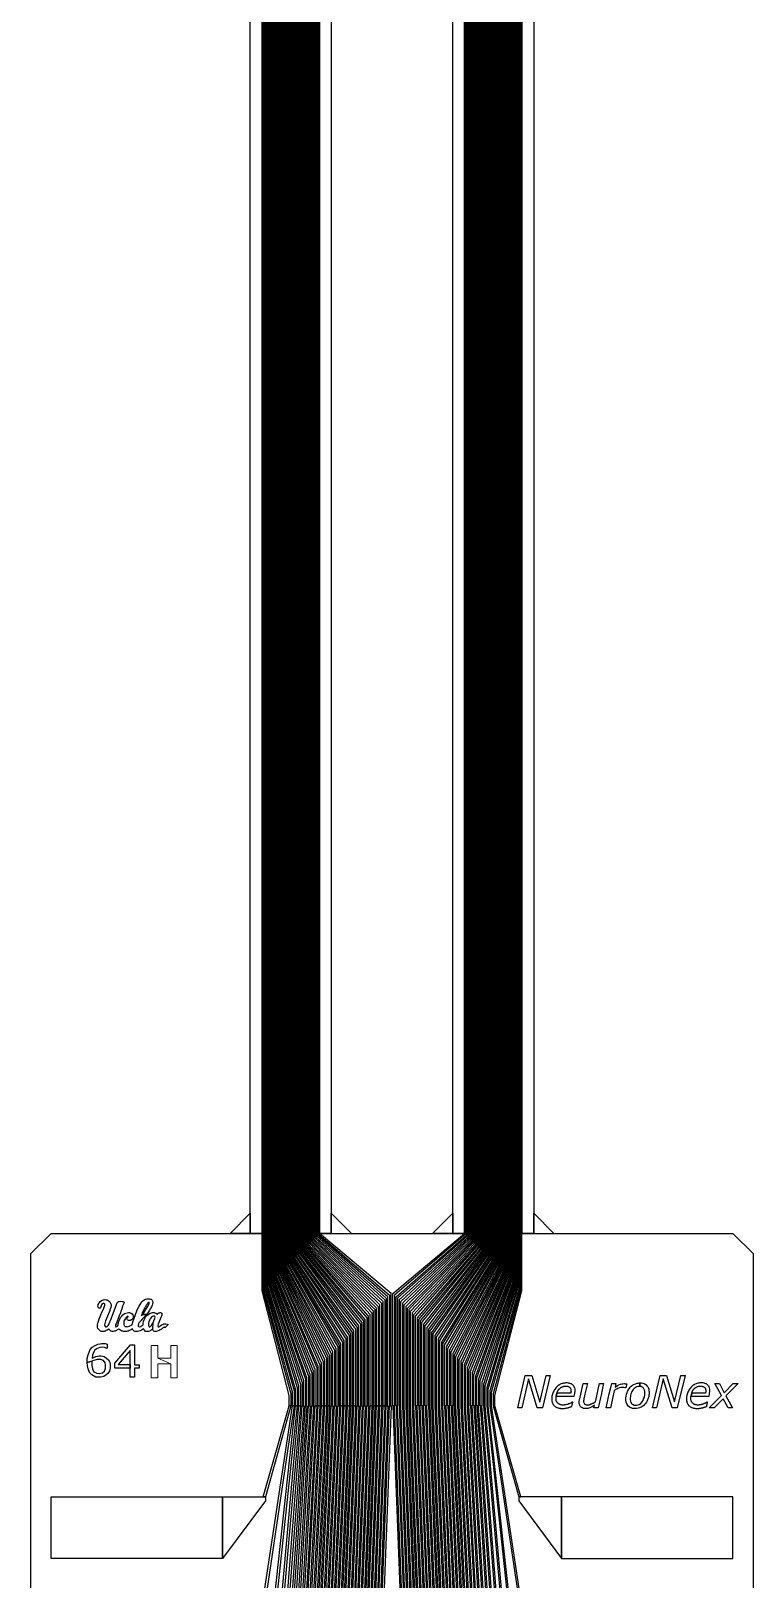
# Model space of a CAD drawing. Header units: inches. Extents: x 115980 to 170179, y 57000 to 74333.
# Drawn here: x 125014 to 125728, y 60169 to 61698 of the extents above; entities that cross this region are included whole.
import ezdxf

# ---------------------------------------------------------------- set-up
doc = ezdxf.new("R2010")
doc.units = ezdxf.units.IN
doc.header["$MEASUREMENT"] = 0
for name, color, linetype in [('metal', 221, 'Continuous'), ('nitride window', 40, 'Continuous'), ('profile', 140, 'Continuous')]:
    doc.layers.add(name, color=color, linetype=linetype)

msp = doc.modelspace()

# ---------------------------------------------------------------- linework, layer by layer
at = {"layer": 'metal'}
for points in [[(125242.8, 67020.2), (125243.7, 67020.2), (125243.7, 60510.7), (125242.8, 60510.7)], [(125244.6, 67020.2), (125245.5, 67020.2), (125245.5, 60510.7), (125244.6, 60510.7)], [(125246.4, 67020.2), (125247.3, 67020.2), (125247.3, 60510.7), (125246.4, 60510.7)], [(125248.2, 67020.2), (125249.1, 67020.2), (125249.1, 60510.7), (125248.2, 60510.7)], [(125250, 67020.2), (125250.9, 67020.2), (125250.9, 60510.7), (125250, 60510.7)], [(125251.8, 67020.2), (125252.7, 67020.2), (125252.7, 60510.7), (125251.8, 60510.7)], [(125253.6, 67020.2), (125254.5, 67020.2), (125254.5, 60510.7), (125253.6, 60510.7)], [(125255.4, 67020.2), (125256.3, 67020.2), (125256.3, 60510.7), (125255.4, 60510.7)], [(125257.2, 67020.2), (125258.1, 67020.2), (125258.1, 60510.7), (125257.2, 60510.7)], [(125259, 67020.2), (125259.9, 67020.2), (125259.9, 60510.7), (125259, 60510.7)], [(125260.8, 67020.2), (125261.7, 67020.2), (125261.7, 60510.7), (125260.8, 60510.7)], [(125262.6, 67020.2), (125263.5, 67020.2), (125263.5, 60510.7), (125262.6, 60510.7)], [(125264.4, 67020.2), (125265.3, 67020.2), (125265.3, 60510.7), (125264.4, 60510.7)], [(125266.2, 67020.2), (125267.1, 67020.2), (125267.1, 60510.7), (125266.2, 60510.7)], [(125268, 67020.2), (125268.9, 67020.2), (125268.9, 60510.7), (125268, 60510.7)], [(125269.8, 67020.2), (125270.7, 67020.2), (125270.7, 60510.7), (125269.8, 60510.7)], [(125271.6, 67020.2), (125272.5, 67020.2), (125272.5, 60510.7), (125271.6, 60510.7)], [(125273.4, 67020.2), (125274.3, 67020.2), (125274.3, 60510.7), (125273.4, 60510.7)], [(125275.2, 67020.2), (125276.1, 67020.2), (125276.1, 60510.7), (125275.2, 60510.7)], [(125277, 67020.2), (125277.9, 67020.2), (125277.9, 60510.7), (125277, 60510.7)], [(125278.8, 67020.2), (125279.7, 67020.2), (125279.7, 60510.7), (125278.8, 60510.7)], [(125280.6, 67020.2), (125281.5, 67020.2), (125281.5, 60510.7), (125280.6, 60510.7)], [(125282.4, 67020.2), (125283.3, 67020.2), (125283.3, 60510.7), (125282.4, 60510.7)], [(125284.2, 67020.2), (125285.1, 67020.2), (125285.1, 60510.7), (125284.2, 60510.7)], [(125286, 67020.2), (125286.9, 67020.2), (125286.9, 60510.7), (125286, 60510.7)], [(125287.8, 67020.2), (125288.7, 67020.2), (125288.7, 60510.7), (125287.8, 60510.7)], [(125289.6, 67020.2), (125290.5, 67020.2), (125290.5, 60510.7), (125289.6, 60510.7)], [(125291.4, 67020.2), (125292.3, 67020.2), (125292.3, 60510.7), (125291.4, 60510.7)], [(125293.2, 67020.2), (125294.1, 67020.2), (125294.1, 60510.7), (125293.2, 60510.7)], [(125295, 67020.2), (125295.9, 67020.2), (125295.9, 60510.7), (125295, 60510.7)], [(125296.8, 67020.2), (125297.7, 67020.2), (125297.7, 60510.7), (125296.8, 60510.7)], [(125298.6, 67020.2), (125299.5, 67020.2), (125299.5, 60510.7), (125298.6, 60510.7)], [(125442.9, 67020.2), (125443.8, 67020.2), (125443.8, 60510.7), (125442.9, 60510.7)], [(125444.7, 67020.2), (125445.6, 67020.2), (125445.6, 60510.7), (125444.7, 60510.7)], [(125446.5, 67020.2), (125447.4, 67020.2), (125447.4, 60510.7), (125446.5, 60510.7)], [(125448.3, 67020.2), (125449.2, 67020.2), (125449.2, 60510.7), (125448.3, 60510.7)], [(125450.1, 67020.2), (125451, 67020.2), (125451, 60510.7), (125450.1, 60510.7)], [(125451.9, 67020.2), (125452.8, 67020.2), (125452.8, 60510.7), (125451.9, 60510.7)], [(125453.7, 67020.2), (125454.6, 67020.2), (125454.6, 60510.7), (125453.7, 60510.7)], [(125455.5, 67020.2), (125456.4, 67020.2), (125456.4, 60510.7), (125455.5, 60510.7)], [(125457.3, 67020.2), (125458.2, 67020.2), (125458.2, 60510.7), (125457.3, 60510.7)], [(125459.1, 67020.2), (125460, 67020.2), (125460, 60510.7), (125459.1, 60510.7)], [(125460.9, 67020.2), (125461.8, 67020.2), (125461.8, 60510.7), (125460.9, 60510.7)], [(125462.7, 67020.2), (125463.6, 67020.2), (125463.6, 60510.7), (125462.7, 60510.7)], [(125464.5, 67020.2), (125465.4, 67020.2), (125465.4, 60510.7), (125464.5, 60510.7)], [(125466.3, 67020.2), (125467.2, 67020.2), (125467.2, 60510.7), (125466.3, 60510.7)], [(125468.1, 67020.2), (125469, 67020.2), (125469, 60510.7), (125468.1, 60510.7)], [(125469.9, 67020.2), (125470.8, 67020.2), (125470.8, 60510.7), (125469.9, 60510.7)], [(125471.7, 67020.2), (125472.6, 67020.2), (125472.6, 60510.7), (125471.7, 60510.7)], [(125473.5, 67020.2), (125474.4, 67020.2), (125474.4, 60510.7), (125473.5, 60510.7)], [(125475.3, 67020.2), (125476.2, 67020.2), (125476.2, 60510.7), (125475.3, 60510.7)], [(125477.1, 67020.2), (125478, 67020.2), (125478, 60510.7), (125477.1, 60510.7)], [(125478.9, 67020.2), (125479.8, 67020.2), (125479.8, 60510.7), (125478.9, 60510.7)], [(125480.7, 67020.2), (125481.6, 67020.2), (125481.6, 60510.7), (125480.7, 60510.7)], [(125482.5, 67020.2), (125483.4, 67020.2), (125483.4, 60510.7), (125482.5, 60510.7)], [(125484.3, 67020.2), (125485.2, 67020.2), (125485.2, 60510.7), (125484.3, 60510.7)], [(125486.1, 67020.2), (125487, 67020.2), (125487, 60510.7), (125486.1, 60510.7)], [(125487.9, 67020.2), (125488.8, 67020.2), (125488.8, 60510.7), (125487.9, 60510.7)], [(125489.7, 67020.2), (125490.6, 67020.2), (125490.6, 60510.7), (125489.7, 60510.7)], [(125491.5, 67020.2), (125492.4, 67020.2), (125492.4, 60510.7), (125491.5, 60510.7)], [(125493.3, 67020.2), (125494.2, 67020.2), (125494.2, 60510.7), (125493.3, 60510.7)], [(125495.1, 67020.2), (125496, 67020.2), (125496, 60510.7), (125495.1, 60510.7)], [(125496.9, 67020.2), (125497.8, 67020.2), (125497.8, 60510.7), (125496.9, 60510.7)], [(125498.7, 67020.2), (125499.6, 67020.2), (125499.6, 60510.7), (125498.7, 60510.7)], [(125242.8, 60510.7), (125243.7, 60510.7), (125243.7, 60454.9), (125271.2, 60352.2), (125271.2, 60340.4), (125269.6, 60340.4), (125269.6, 60350.6), (125242.8, 60454), (125242.8, 60510.7)], [(125244.6, 60510.7), (125245.5, 60510.7), (125245.5, 60456.7), (125274.4, 60355.4), (125274.4, 60340.4), (125272.8, 60340.4), (125272.8, 60353.8), (125244.6, 60455.8), (125244.6, 60510.7)], [(125246.4, 60510.7), (125247.3, 60510.7), (125247.3, 60458.5), (125277.6, 60358.6), (125277.6, 60340.4), (125276, 60340.4), (125276, 60357), (125246.4, 60457.6), (125246.4, 60510.7)], [(125248.2, 60510.7), (125249.1, 60510.7), (125249.1, 60460.3), (125280.8, 60361.8), (125280.8, 60340.4), (125279.2, 60340.4), (125279.2, 60360.2), (125248.2, 60459.4), (125248.2, 60510.7)], [(125282.4, 60340.4), (125284, 60340.4), (125284, 60365), (125250.9, 60462.1), (125250.9, 60510.7), (125250, 60510.7), (125250, 60461.2), (125282.4, 60363.4), (125282.4, 60340.4)], [(125285.6, 60340.4), (125287.2, 60340.4), (125287.2, 60368.2), (125252.7, 60463.9), (125252.7, 60510.7), (125251.8, 60510.7), (125251.8, 60463), (125285.6, 60366.6)], [(125288.8, 60340.4), (125290.4, 60340.4), (125290.4, 60371.4), (125254.5, 60465.7), (125254.5, 60510.7), (125253.6, 60510.7), (125253.6, 60464.8), (125288.8, 60369.8)], [(125292, 60340.4), (125293.6, 60340.4), (125293.6, 60374.6), (125256.3, 60467.5), (125256.3, 60510.7), (125255.4, 60510.7), (125255.4, 60466.6), (125292, 60373)], [(125257.2, 60510.7), (125258.1, 60510.7), (125258.1, 60469.3), (125296.8, 60377.8), (125296.8, 60340.4), (125295.2, 60340.4), (125295.2, 60376.2), (125257.2, 60468.4), (125257.2, 60510.7)], [(125259, 60510.7), (125259.9, 60510.7), (125259.9, 60471.1), (125300, 60381), (125300, 60340.4), (125298.4, 60340.4), (125298.4, 60379.4), (125259, 60470.2), (125259, 60510.7)], [(125260.8, 60510.7), (125261.7, 60510.7), (125261.7, 60472.9), (125303.2, 60384.2), (125303.2, 60340.4), (125301.6, 60340.4), (125301.6, 60382.6), (125260.8, 60472), (125260.8, 60510.7)], [(125262.6, 60510.7), (125263.5, 60510.7), (125263.5, 60474.7), (125306.4, 60387.4), (125306.4, 60340.4), (125304.8, 60340.4), (125304.8, 60385.8), (125262.6, 60473.8), (125262.6, 60510.7)], [(125264.4, 60510.7), (125265.3, 60510.7), (125265.3, 60476.5), (125309.6, 60390.6), (125309.6, 60340.4), (125308, 60340.4), (125308, 60389), (125264.4, 60475.6), (125264.4, 60510.7)], [(125311.2, 60340.4), (125312.8, 60340.4), (125312.8, 60393.8), (125267.1, 60478.3), (125267.1, 60510.7), (125266.2, 60510.7), (125266.2, 60477.4), (125311.2, 60392.2), (125311.2, 60340.4)], [(125314.4, 60340.4), (125316, 60340.4), (125316, 60397), (125268.9, 60480.1), (125268.9, 60510.7), (125268, 60510.7), (125268, 60479.2), (125314.4, 60395.4)], [(125317.6, 60340.4), (125319.2, 60340.4), (125319.2, 60400.2), (125270.7, 60481.9), (125270.7, 60510.7), (125269.8, 60510.7), (125269.8, 60481), (125317.6, 60398.6)], [(125271.6, 60510.7), (125272.5, 60510.7), (125272.5, 60483.7), (125322.4, 60403.4), (125322.4, 60340.4), (125320.8, 60340.4), (125320.8, 60401.8), (125271.6, 60482.8), (125271.6, 60510.7)], [(125273.4, 60510.7), (125274.3, 60510.7), (125274.3, 60485.5), (125325.6, 60406.6), (125325.6, 60340.4), (125324, 60340.4), (125324, 60405), (125273.4, 60484.6), (125273.4, 60510.7)], [(125275.2, 60510.7), (125276.1, 60510.7), (125276.1, 60487.3), (125328.8, 60409.8), (125328.8, 60340.4), (125327.2, 60340.4), (125327.2, 60408.2), (125275.2, 60486.4), (125275.2, 60510.7)], [(125277, 60510.7), (125277.9, 60510.7), (125277.9, 60489.1), (125332, 60413), (125332, 60340.4), (125330.4, 60340.4), (125330.4, 60411.4), (125277, 60488.2), (125277, 60510.7)], [(125278.8, 60510.7), (125279.7, 60510.7), (125279.7, 60490.9), (125335.2, 60416.2), (125335.2, 60340.4), (125333.6, 60340.4), (125333.6, 60414.6), (125278.8, 60490), (125278.8, 60510.7)], [(125336.8, 60340.4), (125338.4, 60340.4), (125338.4, 60419.4), (125281.5, 60492.7), (125281.5, 60510.7), (125280.6, 60510.7), (125280.6, 60491.8), (125336.8, 60417.8), (125336.8, 60340.4)], [(125340, 60340.4), (125341.6, 60340.4), (125341.6, 60422.6), (125283.3, 60494.5), (125283.3, 60510.7), (125282.4, 60510.7), (125282.4, 60493.6), (125340, 60421)], [(125343.2, 60340.4), (125344.8, 60340.4), (125344.8, 60425.8), (125285.1, 60496.3), (125285.1, 60510.7), (125284.2, 60510.7), (125284.2, 60495.4), (125343.2, 60424.2)], [(125346.4, 60340.4), (125348, 60340.4), (125348, 60429), (125286.9, 60498.1), (125286.9, 60510.7), (125286, 60510.7), (125286, 60497.2), (125346.4, 60427.4)], [(125287.8, 60510.7), (125288.7, 60510.7), (125288.7, 60499.9), (125351.2, 60432.2), (125351.2, 60340.4), (125349.6, 60340.4), (125349.6, 60430.6), (125287.8, 60499), (125287.8, 60510.7)], [(125289.6, 60510.7), (125290.5, 60510.7), (125290.5, 60501.7), (125354.4, 60435.4), (125354.4, 60340.4), (125352.8, 60340.4), (125352.8, 60433.8), (125289.6, 60500.8), (125289.6, 60510.7)], [(125291.4, 60510.7), (125292.3, 60510.7), (125292.3, 60503.5), (125357.6, 60438.6), (125357.6, 60340.4), (125356, 60340.4), (125356, 60437), (125291.4, 60502.6), (125291.4, 60510.7)], [(125293.2, 60510.7), (125294.1, 60510.7), (125294.1, 60505.3), (125360.8, 60441.8), (125360.8, 60340.4), (125359.2, 60340.4), (125359.2, 60440.2), (125293.2, 60504.4), (125293.2, 60510.7)], [(125295, 60510.7), (125295.9, 60510.7), (125295.9, 60507.1), (125364, 60445), (125364, 60340.4), (125362.4, 60340.4), (125362.4, 60443.4), (125295, 60506.2), (125295, 60510.7)], [(125365.6, 60340.4), (125367.2, 60340.4), (125367.2, 60448.2), (125297.7, 60508.9), (125297.7, 60510.7), (125296.8, 60510.7), (125296.8, 60508), (125365.6, 60446.6), (125365.6, 60340.4)], [(125368.8, 60340.4), (125370.4, 60340.4), (125370.4, 60451.4), (125299.5, 60510.7), (125298.6, 60510.7), (125298.6, 60509.8), (125368.8, 60449.8), (125368.8, 60340.4)], [(125373.6, 60340.4), (125372, 60340.4), (125372, 60451.4), (125442.9, 60510.7), (125443.8, 60510.7), (125443.8, 60509.8), (125373.6, 60449.8), (125373.6, 60340.4)], [(125376.8, 60340.4), (125375.2, 60340.4), (125375.2, 60448.2), (125444.7, 60508.9), (125444.7, 60510.7), (125445.6, 60510.7), (125445.6, 60508), (125376.8, 60446.6), (125376.8, 60340.4)], [(125447.4, 60510.7), (125446.5, 60510.7), (125446.5, 60507.1), (125378.4, 60445), (125378.4, 60340.4), (125380, 60340.4), (125380, 60443.4), (125447.4, 60506.2), (125447.4, 60510.7)], [(125449.2, 60510.7), (125448.3, 60510.7), (125448.3, 60505.3), (125381.6, 60441.8), (125381.6, 60340.4), (125383.2, 60340.4), (125383.2, 60440.2), (125449.2, 60504.4), (125449.2, 60510.7)], [(125451, 60510.7), (125450.1, 60510.7), (125450.1, 60503.5), (125384.8, 60438.6), (125384.8, 60340.4), (125386.4, 60340.4), (125386.4, 60437), (125451, 60502.6), (125451, 60510.7)], [(125452.8, 60510.7), (125451.9, 60510.7), (125451.9, 60501.7), (125388, 60435.4), (125388, 60340.4), (125389.6, 60340.4), (125389.6, 60433.8), (125452.8, 60500.8), (125452.8, 60510.7)], [(125454.6, 60510.7), (125453.7, 60510.7), (125453.7, 60499.9), (125391.2, 60432.2), (125391.2, 60340.4), (125392.8, 60340.4), (125392.8, 60430.6), (125454.6, 60499), (125454.6, 60510.7)], [(125396, 60340.4), (125394.4, 60340.4), (125394.4, 60429), (125455.5, 60498.1), (125455.5, 60510.7), (125456.4, 60510.7), (125456.4, 60497.2), (125396, 60427.4)], [(125399.2, 60340.4), (125397.6, 60340.4), (125397.6, 60425.8), (125457.3, 60496.3), (125457.3, 60510.7), (125458.2, 60510.7), (125458.2, 60495.4), (125399.2, 60424.2)], [(125402.4, 60340.4), (125400.8, 60340.4), (125400.8, 60422.6), (125459.1, 60494.5), (125459.1, 60510.7), (125460, 60510.7), (125460, 60493.6), (125402.4, 60421)], [(125405.6, 60340.4), (125404, 60340.4), (125404, 60419.4), (125460.9, 60492.7), (125460.9, 60510.7), (125461.8, 60510.7), (125461.8, 60491.8), (125405.6, 60417.8), (125405.6, 60340.4)], [(125463.6, 60510.7), (125462.7, 60510.7), (125462.7, 60490.9), (125407.2, 60416.2), (125407.2, 60340.4), (125408.8, 60340.4), (125408.8, 60414.6), (125463.6, 60490), (125463.6, 60510.7)], [(125465.4, 60510.7), (125464.5, 60510.7), (125464.5, 60489.1), (125410.4, 60413), (125410.4, 60340.4), (125412, 60340.4), (125412, 60411.4), (125465.4, 60488.2), (125465.4, 60510.7)], [(125467.2, 60510.7), (125466.3, 60510.7), (125466.3, 60487.3), (125413.6, 60409.8), (125413.6, 60340.4), (125415.2, 60340.4), (125415.2, 60408.2), (125467.2, 60486.4), (125467.2, 60510.7)], [(125469, 60510.7), (125468.1, 60510.7), (125468.1, 60485.5), (125416.8, 60406.6), (125416.8, 60340.4), (125418.4, 60340.4), (125418.4, 60405), (125469, 60484.6), (125469, 60510.7)], [(125470.8, 60510.7), (125469.9, 60510.7), (125469.9, 60483.7), (125420, 60403.4), (125420, 60340.4), (125421.6, 60340.4), (125421.6, 60401.8), (125470.8, 60482.8), (125470.8, 60510.7)], [(125424.8, 60340.4), (125423.2, 60340.4), (125423.2, 60400.2), (125471.7, 60481.9), (125471.7, 60510.7), (125472.6, 60510.7), (125472.6, 60481), (125424.8, 60398.6)], [(125428, 60340.4), (125426.4, 60340.4), (125426.4, 60397), (125473.5, 60480.1), (125473.5, 60510.7), (125474.4, 60510.7), (125474.4, 60479.2), (125428, 60395.4)], [(125431.2, 60340.4), (125429.6, 60340.4), (125429.6, 60393.8), (125475.3, 60478.3), (125475.3, 60510.7), (125476.2, 60510.7), (125476.2, 60477.4), (125431.2, 60392.2), (125431.2, 60340.4)], [(125478, 60510.7), (125477.1, 60510.7), (125477.1, 60476.5), (125432.8, 60390.6), (125432.8, 60340.4), (125434.4, 60340.4), (125434.4, 60389), (125478, 60475.6), (125478, 60510.7)], [(125479.8, 60510.7), (125478.9, 60510.7), (125478.9, 60474.7), (125436, 60387.4), (125436, 60340.4), (125437.6, 60340.4), (125437.6, 60385.8), (125479.8, 60473.8), (125479.8, 60510.7)], [(125481.6, 60510.7), (125480.7, 60510.7), (125480.7, 60472.9), (125439.2, 60384.2), (125439.2, 60340.4), (125440.8, 60340.4), (125440.8, 60382.6), (125481.6, 60472), (125481.6, 60510.7)], [(125483.4, 60510.7), (125482.5, 60510.7), (125482.5, 60471.1), (125442.4, 60381), (125442.4, 60340.4), (125444, 60340.4), (125444, 60379.4), (125483.4, 60470.2), (125483.4, 60510.7)], [(125485.2, 60510.7), (125484.3, 60510.7), (125484.3, 60469.3), (125445.6, 60377.8), (125445.6, 60340.4), (125447.2, 60340.4), (125447.2, 60376.2), (125485.2, 60468.4), (125485.2, 60510.7)], [(125450.4, 60340.4), (125448.8, 60340.4), (125448.8, 60374.6), (125486.1, 60467.5), (125486.1, 60510.7), (125487, 60510.7), (125487, 60466.6), (125450.4, 60373)], [(125453.6, 60340.4), (125452, 60340.4), (125452, 60371.4), (125487.9, 60465.7), (125487.9, 60510.7), (125488.8, 60510.7), (125488.8, 60464.8), (125453.6, 60369.8)], [(125456.8, 60340.4), (125455.2, 60340.4), (125455.2, 60368.2), (125489.7, 60463.9), (125489.7, 60510.7), (125490.6, 60510.7), (125490.6, 60463), (125456.8, 60366.6)], [(125460, 60340.4), (125458.4, 60340.4), (125458.4, 60365), (125491.5, 60462.1), (125491.5, 60510.7), (125492.4, 60510.7), (125492.4, 60461.2), (125460, 60363.4), (125460, 60340.4)], [(125494.2, 60510.7), (125493.3, 60510.7), (125493.3, 60460.3), (125461.6, 60361.8), (125461.6, 60340.4), (125463.2, 60340.4), (125463.2, 60360.2), (125494.2, 60459.4), (125494.2, 60510.7)], [(125496, 60510.7), (125495.1, 60510.7), (125495.1, 60458.5), (125464.8, 60358.6), (125464.8, 60340.4), (125466.4, 60340.4), (125466.4, 60357), (125496, 60457.6), (125496, 60510.7)], [(125497.8, 60510.7), (125496.9, 60510.7), (125496.9, 60456.7), (125468, 60355.4), (125468, 60340.4), (125469.6, 60340.4), (125469.6, 60353.8), (125497.8, 60455.8), (125497.8, 60510.7)], [(125499.6, 60510.7), (125498.7, 60510.7), (125498.7, 60454.9), (125471.2, 60352.2), (125471.2, 60340.4), (125472.8, 60340.4), (125472.8, 60350.6), (125499.6, 60454), (125499.6, 60510.7)], [(125081.9, 60437), (125081.1, 60437.3), (125080.6, 60438.4), (125080.7, 60440.4), (125082.7, 60443.5), (125084.2, 60444.4), (125086, 60445), (125087.5, 60445.3), (125088.6, 60445.2), (125089.6, 60445), (125090.8, 60444.5), (125091.8, 60443.8), (125092.4, 60443.1), (125093.1, 60441.7), (125093.6, 60440.4), (125093.7, 60439.1), (125093.5, 60437.6), (125092.7, 60435.8), (125091.9, 60433.5), (125088.2, 60424.5), (125087.3, 60421.8), (125087.2, 60420.4), (125087.4, 60419.3), (125088.2, 60418.6), (125089.2, 60418.5), (125089.9, 60418.9), (125090.8, 60419.8), (125091.3, 60420.7), (125091.8, 60421.7), (125092.5, 60423.3), (125093, 60424.6), (125099.5, 60442.2), (125100.1, 60442.9), (125100.8, 60443.4), (125101.5, 60443.5), (125103.3, 60443.7), (125104.4, 60443.5), (125105.1, 60443.5), (125106.3, 60443), (125106.4, 60442.5), (125106.1, 60441.5), (125105, 60438.7), (125103.8, 60435.2), (125103.4, 60433.8), (125102.8, 60432.2), (125101.7, 60429.3), (125099.5, 60423.9), (125098.8, 60422), (125098.1, 60420.5), (125097.9, 60419.5), (125098.2, 60418.6), (125099, 60418.8), (125100.2, 60419.8), (125100.5, 60420.6), (125100.9, 60422.5), (125101.3, 60423.8), (125101.5, 60424.7), (125102.1, 60426.1), (125103, 60427.6), (125104.1, 60429.1), (125105.1, 60430.2), (125107, 60431.5), (125108.2, 60432), (125109.6, 60432.4), (125110.7, 60432.5), (125111.7, 60432.5), (125112.5, 60432.3), (125113.5, 60432), (125114.4, 60431.2), (125115, 60430.2), (125115.3, 60429.1), (125115.4, 60428.2), (125115.3, 60427.1), (125114.5, 60425.8), (125113.8, 60425.2), (125112.9, 60424.8), (125111.8, 60424.6), (125110.8, 60424.7), (125110.2, 60424.9), (125109.8, 60425.3), (125109.4, 60425.9), (125109.2, 60426.8), (125109.5, 60427.7), (125109.9, 60428.1), (125110.4, 60428.4), (125110.4, 60428.8), (125110, 60428.9), (125109.4, 60428.6), (125108.8, 60428.1), (125108.2, 60427.4), (125107.7, 60426.7), (125107.1, 60425.6), (125106.6, 60424.6), (125106.3, 60423.8), (125106.1, 60422.8), (125106.1, 60421.9), (125106.2, 60421.2), (125106.3, 60420.6), (125106.4, 60420.1), (125106.6, 60419.7), (125107, 60419.3), (125107.5, 60418.9), (125108.2, 60418.7), (125108.9, 60418.7), (125109.6, 60418.6), (125111.4, 60419), (125112.2, 60419.4), (125113.6, 60420.1), (125114.3, 60420.5), (125114.6, 60420.9), (125115.5, 60424.2), (125117.4, 60429.7), (125119.5, 60435.3), (125121.3, 60438.8), (125122.3, 60440.4), (125124.1, 60443.2), (125125.1, 60444.2), (125126.3, 60445.1), (125127.7, 60445.7), (125128.9, 60446.1), (125129.8, 60446.2), (125130.9, 60446.2), (125131.8, 60446), (125132.8, 60445.7), (125133.5, 60445.4), (125134.2, 60444.8), (125134.6, 60444), (125134.8, 60442.3), (125134.6, 60441), (125134.1, 60439.7), (125133.4, 60438.3), (125132.6, 60436.7), (125131.1, 60434.1), (125129.8, 60432.3), (125128.5, 60430.6), (125124.5, 60430.5), (125126.1, 60432.3), (125128, 60435.5), (125129.8, 60438.5), (125131, 60440.8), (125131.3, 60441.7), (125131.4, 60442.2), (125131.3, 60442.7), (125131.1, 60442.8), (125130.5, 60442.5), (125130, 60442), (125129.5, 60441.2), (125128.7, 60440.1), (125128.2, 60439.4), (125127.5, 60438.4), (125126.9, 60437.3), (125126.3, 60436.3), (125125.9, 60435.4), (125125.4, 60434.3), (125124.7, 60432.9), (125124.3, 60431.9), (125123.9, 60430.7), (125123.6, 60430), (125123.5, 60429.5), (125124.4, 60430.4), (125128.5, 60430.5), (125128, 60429.9), (125127.4, 60429.1), (125126.2, 60427.9), (125125.4, 60427), (125124.1, 60425.6), (125123.2, 60424.6), (125122.3, 60423.8), (125121.2, 60422.8), (125121, 60422.2), (125120.8, 60421.5), (125120.6, 60420.8), (125120.5, 60420), (125120.5, 60419.1), (125120.8, 60418.7), (125121.5, 60418.5), (125122.8, 60418.8), (125123.8, 60419.3), (125124.6, 60419.8), (125125.1, 60420.2), (125125.2, 60420.4), (125125.3, 60420.9), (125125.3, 60421.6), (125125.4, 60422.4), (125125.8, 60423.7), (125126.3, 60425.2), (125126.6, 60426.1), (125127.3, 60427.4), (125128.1, 60428.6), (125129, 60429.6), (125129.9, 60430.4), (125130.9, 60431.1), (125132.3, 60431.9), (125133.5, 60432.3), (125134.5, 60432.5), (125135.5, 60432.6), (125136.2, 60432.5), (125136.9, 60432.4), (125137.8, 60432), (125138.4, 60431.6), (125138.9, 60431.1), (125139.1, 60430.7), (125139.4, 60431), (125139.8, 60431.4), (125140.3, 60431.9), (125140.9, 60432.2), (125141.4, 60432.3), (125142, 60432.5), (125142.6, 60432.5), (125143.1, 60432.4), (125143.6, 60432), (125143.8, 60431.6), (125143.9, 60430.8), (125143.8, 60430), (125143.5, 60429.1), (125142.9, 60427.5), (125140.3, 60421), (125139.9, 60419.9), (125139.8, 60419), (125140, 60418.6), (125140.4, 60418.4), (125141, 60418.4), (125142, 60419.4), (125143.3, 60420.4), (125144.6, 60420.9), (125145.9, 60421.3), (125146.9, 60421.4), (125147.8, 60421.3), (125149.1, 60421.1), (125149.9, 60420.7), (125147, 60417.7), (125146.7, 60417.9), (125146.5, 60418), (125146.1, 60418), (125145.9, 60417.9), (125145.4, 60417.7), (125145.1, 60417.5), (125144.5, 60417.1), (125143.3, 60416.2), (125142.2, 60415.4), (125141.2, 60414.8), (125140.2, 60414.4), (125139, 60414), (125138.2, 60413.9), (125136.7, 60413.8), (125136, 60414.1), (125135.4, 60414.6), (125135.1, 60415.2), (125134.9, 60415.9), (125134.9, 60416.6), (125135.1, 60422.5), (125135.8, 60424.5), (125136.5, 60426), (125137, 60427.1), (125137.1, 60428), (125137, 60428.7), (125136.7, 60429), (125136.1, 60429.1), (125135.1, 60429.1), (125134.5, 60428.7), (125133.5, 60427.9), (125132.2, 60426.4), (125131.5, 60424.9), (125130.8, 60423.3), (125130.6, 60421.9), (125130.5, 60420.7), (125130.6, 60419.9), (125130.9, 60419.2), (125131.4, 60418.6), (125131.8, 60418.5), (125132.7, 60418.7), (125133.3, 60419.4), (125133.9, 60420.3), (125134.4, 60421.3), (125134.9, 60422.2), (125135, 60422.4), (125134.7, 60416.3), (125133.9, 60415.6), (125132.8, 60414.8), (125131.8, 60414.3), (125130.6, 60413.9), (125129.6, 60413.8), (125128.1, 60413.9), (125127.4, 60414.3), (125126.5, 60415), (125126.1, 60415.8), (125125.9, 60416.5), (125125.3, 60416.1), (125123.8, 60415.3), (125122.4, 60414.6), (125121.1, 60414.1), (125119.7, 60413.9), (125118.7, 60413.8), (125117.5, 60413.9), (125116.4, 60414.2), (125115.8, 60414.8), (125115.4, 60415.3), (125115, 60415.9), (125114.7, 60416.6), (125113.7, 60415.9), (125112.6, 60415.2), (125111.6, 60414.7), (125110.6, 60414.3), (125109.6, 60414), (125108.4, 60413.8), (125107.3, 60413.7), (125106.3, 60413.7), (125105.1, 60414), (125104.2, 60414.3), (125103.1, 60414.8), (125102.2, 60415.6), (125101.3, 60416.6), (125100.5, 60415.9), (125099.7, 60415.4), (125098.8, 60414.9), (125097.8, 60414.3), (125096.8, 60414.1), (125095.8, 60413.9), (125094.7, 60413.9), (125093.7, 60414), (125093, 60414.4), (125092.2, 60415.1), (125091.4, 60416.5), (125090.7, 60415.9), (125089.8, 60415.3), (125088.7, 60414.7), (125087.8, 60414.3), (125086.8, 60413.9), (125085.5, 60413.8), (125084.3, 60413.8), (125083.2, 60414.2), (125082.4, 60414.7), (125081.7, 60415.4), (125081.1, 60416.1), (125080.6, 60416.9), (125080.2, 60418.1), (125080.1, 60419.4), (125080.2, 60420.9), (125080.5, 60422.1), (125081.1, 60424.1), (125081.8, 60426.2), (125082.8, 60428.6), (125083.5, 60430.4), (125084.6, 60432.8), (125086, 60435.9), (125086.7, 60437.9), (125087.4, 60439.8), (125087.5, 60440.8), (125087.2, 60441.2), (125086.7, 60441.5), (125086.1, 60441.6), (125085.5, 60441.6), (125084.7, 60441.1), (125084.3, 60440.3), (125083.8, 60439.2), (125083.6, 60438.3), (125083.2, 60437.3), (125082.7, 60437), (125082.3, 60437)], [(125089.6, 60401.4), (125089.7, 60397.2), (125087.1, 60398.1), (125084.8, 60398.3), (125082.6, 60397.9), (125079.3, 60396.7), (125077.6, 60395.4), (125076.2, 60393), (125075.1, 60390.3), (125074.8, 60387.4), (125076.5, 60388.3), (125078.7, 60389.2), (125081.7, 60389.8), (125083.9, 60389.8), (125086.8, 60389), (125089.1, 60387.6), (125091.1, 60385.9), (125092.4, 60383.6), (125092.7, 60381.2), (125092.8, 60378.1), (125091.9, 60374.8), (125090.4, 60372.5), (125088.8, 60371), (125086.3, 60369.4), (125083.5, 60368.7), (125081.1, 60368.7), (125078.4, 60368.9), (125074.6, 60370.9), (125072.3, 60373.4), (125070.8, 60376.9), (125070.2, 60380), (125070.1, 60383.1), (125074.5, 60384.4), (125074.7, 60380.1), (125075.3, 60377), (125076.7, 60374.1), (125079.5, 60372.6), (125082, 60372.5), (125085.1, 60373.1), (125087.1, 60374.6), (125088.2, 60377.7), (125088.1, 60380.8), (125087.6, 60383), (125086.1, 60385.2), (125083.4, 60386.1), (125080, 60386.1), (125076.4, 60385.3), (125075.3, 60384.8), (125074.5, 60384.5), (125070, 60383.2), (125070, 60383.5), (125070, 60383.6), (125070.1, 60387.1), (125070.8, 60390.8), (125071.8, 60393.5), (125073.1, 60395.9), (125075, 60398.3), (125077.8, 60400.1), (125080.4, 60401.3), (125082.8, 60401.8), (125084.6, 60402), (125086.1, 60402), (125087.7, 60401.9), (125088.9, 60401.7)], [(125112.9, 60400.6), (125116.8, 60400.6), (125116.8, 60381), (125121.5, 60381), (125121.5, 60377.5), (125116.8, 60377.5), (125116.7, 60368.6), (125112.6, 60368.7), (125112.5, 60377.5), (125112.6, 60395.2), (125100.5, 60381.1), (125112.5, 60381.1), (125112.5, 60377.6), (125097.3, 60377.6), (125097.4, 60382.5)], [(125495.5, 60338.4), (125502.9, 60370.4), (125509.3, 60370.4), (125517.2, 60344.2), (125523.6, 60370.4), (125527.6, 60370.4), (125519.9, 60338.4), (125514.8, 60338.4), (125506.1, 60367), (125499.5, 60338.4)], [(125628.7, 60338.4), (125636.1, 60370.4), (125642.5, 60370.4), (125650.4, 60344.3), (125656.8, 60370.4), (125660.8, 60370.4), (125653, 60338.4), (125648, 60338.4), (125639.3, 60367), (125632.7, 60338.4)], [(125533.6, 60350), (125551.4, 60350), (125551.7, 60351.3), (125551.9, 60352.8), (125552.1, 60354.6), (125552.2, 60355.6), (125552.1, 60356.8), (125551.8, 60358.1), (125551.3, 60359.3), (125550.9, 60359.9), (125550.6, 60360.4), (125550.1, 60360.9), (125549.6, 60361.3), (125549, 60361.7), (125548.7, 60362), (125548.1, 60362.2), (125547.1, 60362.6), (125546.4, 60362.8), (125545.5, 60362.9), (125544.5, 60363), (125543.6, 60363), (125542.7, 60363), (125542, 60362.9), (125541.2, 60362.8), (125540.3, 60362.6), (125539.4, 60362.4), (125538.5, 60362.1), (125537.7, 60361.7), (125536.7, 60361.2), (125536, 60360.7), (125535.2, 60360.1), (125534.3, 60359.4), (125533.5, 60358.5), (125532.8, 60357.7), (125532, 60356.7), (125531.5, 60355.9), (125531, 60355), (125530.5, 60353.9), (125530.1, 60353), (125529.8, 60352), (125529.5, 60351), (125529.3, 60350), (125529.2, 60349.3), (125529.2, 60348.5), (125529.1, 60347.7), (125529.1, 60347.3), (125529.1, 60346.7), (125529.1, 60346.1), (125529.2, 60345.4), (125529.3, 60344.9), (125529.4, 60344.4), (125529.5, 60343.8), (125529.8, 60343.2), (125530.1, 60342.5), (125530.4, 60342), (125530.6, 60341.6), (125530.8, 60341.4), (125531.2, 60340.8), (125531.6, 60340.5), (125532, 60340.1), (125532.7, 60339.6), (125533.4, 60339.2), (125534.1, 60338.9), (125534.5, 60338.7), (125535.2, 60338.5), (125535.4, 60338.4), (125536.1, 60338.2), (125536.5, 60338.1), (125537.3, 60338), (125537.9, 60337.9), (125538.6, 60337.8), (125539.1, 60337.8), (125539.6, 60337.8), (125540, 60337.8), (125540.5, 60337.8), (125541.2, 60337.9), (125541.7, 60337.9), (125542.3, 60338), (125542.8, 60338), (125543.3, 60338.1), (125543.9, 60338.3), (125544.4, 60338.4), (125544.8, 60338.5), (125545.2, 60338.6), (125545.6, 60338.7), (125546.1, 60338.8), (125546.5, 60339), (125546.9, 60339.1), (125547.5, 60339.3), (125548.1, 60339.5), (125549, 60339.9), (125549.9, 60344.2), (125549.6, 60344.2), (125549.1, 60343.9), (125548.5, 60343.5), (125547.9, 60343.2), (125547.5, 60343), (125547.1, 60342.8), (125546.6, 60342.6), (125546.2, 60342.4), (125545.8, 60342.3), (125545.3, 60342.1), (125544.9, 60341.9), (125544.5, 60341.8), (125544.1, 60341.7), (125543.6, 60341.6), (125543.1, 60341.5), (125542.7, 60341.4), (125542.2, 60341.3), (125541.7, 60341.3), (125541.3, 60341.2), (125540.7, 60341.2), (125540.2, 60341.2), (125539.8, 60341.2), (125539.3, 60341.2), (125538.8, 60341.3), (125538.3, 60341.4), (125537.9, 60341.5), (125537.5, 60341.6), (125537, 60341.8), (125536.6, 60342), (125536.3, 60342.1), (125535.9, 60342.3), (125535.6, 60342.6), (125535.3, 60342.8), (125535, 60343.1), (125534.9, 60343.3), (125534.6, 60343.6), (125534.4, 60343.9), (125534.1, 60344.3), (125534.1, 60344.4), (125533.9, 60344.7), (125533.8, 60345), (125533.7, 60345.3), (125533.6, 60345.5), (125533.5, 60346.1), (125533.4, 60346.9), (125533.4, 60347.7), (125533.4, 60348.4), (125533.4, 60349.2), (125533.5, 60349.8), (125533.6, 60350), (125533.6, 60350), (125534.2, 60353), (125534.3, 60353.3), (125534.4, 60353.6), (125534.5, 60353.9), (125534.6, 60354.3), (125534.8, 60354.6), (125535, 60355), (125535.1, 60355.3), (125535.3, 60355.6), (125535.4, 60355.8), (125535.5, 60356), (125535.8, 60356.3), (125535.9, 60356.5), (125536.2, 60356.8), (125536.3, 60357), (125536.7, 60357.3), (125536.9, 60357.5), (125537.1, 60357.7), (125537.4, 60358), (125537.7, 60358.2), (125538, 60358.4), (125538.2, 60358.5), (125538.4, 60358.7), (125538.6, 60358.8), (125538.7, 60358.9), (125539, 60359), (125539.2, 60359.1), (125539.5, 60359.2), (125539.7, 60359.3), (125539.9, 60359.4), (125540.2, 60359.4), (125540.4, 60359.5), (125540.7, 60359.6), (125541, 60359.7), (125541.2, 60359.7), (125541.4, 60359.7), (125541.7, 60359.8), (125542, 60359.8), (125542.1, 60359.8), (125542.5, 60359.8), (125542.8, 60359.9), (125543, 60359.9), (125543.2, 60359.9), (125543.4, 60359.8), (125543.6, 60359.8), (125543.9, 60359.8), (125544, 60359.8), (125544.2, 60359.8), (125544.4, 60359.7), (125544.7, 60359.7), (125545, 60359.6), (125545.2, 60359.5), (125545.3, 60359.5), (125545.4, 60359.5), (125545.6, 60359.4), (125545.7, 60359.4), (125545.9, 60359.3), (125546, 60359.2), (125546.1, 60359.2), (125546.2, 60359.1), (125546.3, 60359.1), (125546.4, 60359), (125546.5, 60358.9), (125546.6, 60358.9), (125546.7, 60358.8), (125546.8, 60358.7), (125546.9, 60358.6), (125547, 60358.5), (125547.1, 60358.4), (125547.3, 60358.1), (125547.4, 60357.9), (125547.6, 60357.6), (125547.7, 60357.4), (125547.8, 60357.2), (125547.8, 60357), (125547.9, 60356.8), (125548, 60356.6), (125548, 60356.3), (125548.1, 60356.1), (125548.1, 60355.6), (125548.1, 60355.3), (125548.2, 60355), (125548.2, 60354.6), (125548.1, 60354.3), (125548.1, 60354), (125548.1, 60353.7), (125548, 60353.4), (125548, 60353.2), (125548, 60353), (125534.3, 60353), (125534.2, 60353)], [(125560.2, 60362.4), (125564.3, 60362.4), (125561.9, 60352.1), (125561.1, 60348.7), (125560.9, 60347.8), (125560.8, 60347), (125560.7, 60346.4), (125560.6, 60345.3), (125560.6, 60344.5), (125560.7, 60343.6), (125561, 60343), (125561.3, 60342.5), (125561.6, 60342.2), (125561.8, 60342.1), (125562, 60342), (125562.2, 60341.9), (125562.4, 60341.8), (125562.7, 60341.7), (125563, 60341.6), (125563.2, 60341.5), (125563.4, 60341.5), (125563.7, 60341.5), (125564, 60341.4), (125564.3, 60341.4), (125564.5, 60341.4), (125564.8, 60341.4), (125565.1, 60341.4), (125565.4, 60341.5), (125565.7, 60341.5), (125566, 60341.5), (125566.4, 60341.6), (125566.6, 60341.7), (125566.9, 60341.8), (125567.2, 60341.9), (125567.5, 60342), (125567.8, 60342.1), (125568.2, 60342.3), (125568.7, 60342.5), (125569.1, 60342.7), (125569.4, 60342.8), (125569.7, 60343), (125569.9, 60343.1), (125570.2, 60343.2), (125570.5, 60343.4), (125570.7, 60343.5), (125571, 60343.7), (125571.2, 60343.8), (125571.4, 60343.9), (125571.7, 60344.1), (125571.9, 60344.3), (125572, 60344.3), (125572.2, 60344.4), (125572.2, 60344.5), (125573.5, 60350.3), (125575.4, 60358.3), (125576.4, 60362.4), (125580.4, 60362.4), (125579, 60356.1), (125577.8, 60351.1), (125577.2, 60348.4), (125574.9, 60338.4), (125570.8, 60338.4), (125571.4, 60341), (125570.8, 60340.6), (125569.9, 60340.1), (125569, 60339.5), (125568.2, 60339.1), (125567.4, 60338.7), (125566.6, 60338.4), (125565.8, 60338.1), (125565.2, 60337.9), (125564.6, 60337.8), (125563.9, 60337.7), (125563.1, 60337.7), (125562.5, 60337.7), (125561.8, 60337.8), (125561.2, 60337.8), (125560.5, 60337.9), (125560.1, 60338.1), (125559.6, 60338.3), (125559, 60338.5), (125558.7, 60338.7), (125558.3, 60339), (125558, 60339.2), (125557.7, 60339.6), (125557.3, 60340.1), (125557, 60340.6), (125556.7, 60341.2), (125556.5, 60341.8), (125556.3, 60342.5), (125556.3, 60343.1), (125556.2, 60343.7), (125556.2, 60344.3), (125556.3, 60345.2), (125556.5, 60346.2), (125556.6, 60346.8), (125556.8, 60347.5), (125557.1, 60349.1), (125557.8, 60351.8), (125559.5, 60359.4), (125560.2, 60362.4), (125560.2, 60362.4)], [(125588.4, 60362.4), (125592.5, 60362.4), (125591.7, 60358.8), (125592.8, 60359.6), (125594.1, 60360.4), (125595.5, 60361.1), (125596.9, 60361.7), (125598.4, 60362.1), (125599.5, 60362.3), (125600.7, 60362.4), (125601.8, 60362.3), (125602.7, 60362.2), (125603.3, 60362.1), (125602.4, 60358.1), (125602.1, 60358.1), (125601.5, 60358.2), (125600.5, 60358.4), (125599.4, 60358.5), (125598.4, 60358.5), (125597.3, 60358.4), (125596.1, 60358.1), (125594.5, 60357.5), (125593.5, 60357), (125592.4, 60356.4), (125591.5, 60355.8), (125590.9, 60355.4), (125587, 60338.4), (125582.8, 60338.4), (125586, 60352.3), (125587.8, 60360)], [(125616.2, 60363), (125617.8, 60363), (125619.1, 60362.7), (125620.1, 60362.5), (125621.1, 60362), (125622.4, 60361.1), (125623.2, 60360.3), (125624.1, 60359.2), (125624.7, 60357.8), (125625, 60356.8), (125625.2, 60355.7), (125625.3, 60354.6), (125625.3, 60353.4), (125625.3, 60351.8), (125625.1, 60350.8), (125624.9, 60349.7), (125624.7, 60348.7), (125624.5, 60348.1), (125624.1, 60347.1), (125623.8, 60346.3), (125623.5, 60345.5), (125623, 60344.6), (125622.7, 60344.1), (125622, 60343), (125621.1, 60342), (125620, 60340.9), (125618.6, 60339.8), (125617.3, 60339), (125615.8, 60338.4), (125614.5, 60338), (125613.2, 60337.8), (125611.5, 60337.7), (125610.4, 60337.7), (125608.8, 60337.9), (125607.7, 60338.3), (125606.7, 60338.7), (125605.9, 60339.2), (125605.1, 60339.8), (125604.3, 60340.6), (125603.6, 60341.6), (125603.2, 60342.6), (125602.8, 60343.5), (125602.6, 60344.7), (125602.4, 60345.9), (125602.4, 60347.4), (125602.4, 60348.3), (125602.6, 60350.1), (125603, 60351.9), (125603.6, 60353.6), (125604.3, 60355.5), (125605.5, 60357.3), (125606.5, 60358.7), (125607.6, 60359.8), (125608.9, 60360.7), (125610.3, 60361.6), (125611.9, 60362.3), (125613.4, 60362.7), (125614.6, 60362.9), (125615.5, 60363), (125616.2, 60363), (125616.1, 60359.6), (125615.2, 60359.6), (125614.1, 60359.5), (125613.3, 60359.3), (125612.4, 60358.9), (125611.5, 60358.3), (125610.5, 60357.6), (125609.7, 60356.7), (125608.8, 60355.5), (125608.4, 60354.7), (125607.8, 60353.6), (125607.3, 60352.2), (125607, 60350.9), (125606.8, 60349.7), (125606.6, 60348.3), (125606.6, 60346.5), (125606.8, 60345.1), (125607.3, 60343.6), (125607.9, 60342.8), (125608.6, 60342.1), (125609.5, 60341.6), (125610.4, 60341.2), (125611.6, 60341.1), (125612.9, 60341.1), (125614.4, 60341.4), (125615.6, 60341.9), (125617, 60342.8), (125618.5, 60344.5), (125619.3, 60345.8), (125619.9, 60347.3), (125620.6, 60349.1), (125621, 60351.3), (125621, 60352.9), (125621, 60354.6), (125620.8, 60356), (125620.2, 60357.2), (125619.7, 60358), (125619.2, 60358.6), (125618.5, 60359), (125617.4, 60359.5), (125616.5, 60359.6), (125616.2, 60359.6)], [(125666.8, 60350), (125684.6, 60350), (125684.9, 60351.3), (125685.1, 60352.9), (125685.3, 60354.6), (125685.4, 60355.6), (125685.3, 60356.8), (125685, 60358.2), (125684.5, 60359.4), (125684.1, 60359.9), (125683.8, 60360.4), (125683.3, 60360.9), (125682.8, 60361.4), (125682.2, 60361.8), (125681.9, 60362), (125681.3, 60362.3), (125680.3, 60362.6), (125679.6, 60362.8), (125678.7, 60363), (125677.7, 60363), (125676.8, 60363.1), (125675.9, 60363), (125675.2, 60363), (125674.4, 60362.9), (125673.5, 60362.7), (125672.6, 60362.4), (125671.7, 60362.1), (125670.9, 60361.8), (125669.9, 60361.2), (125669.2, 60360.7), (125668.3, 60360.1), (125667.5, 60359.4), (125666.7, 60358.6), (125666, 60357.7), (125665.2, 60356.8), (125664.7, 60355.9), (125664.2, 60355), (125663.7, 60354), (125663.3, 60353), (125663, 60352), (125662.7, 60351), (125662.5, 60350.1), (125662.4, 60349.4), (125662.4, 60348.6), (125662.3, 60347.8), (125662.3, 60347.3), (125662.3, 60346.7), (125662.3, 60346.1), (125662.4, 60345.4), (125662.5, 60344.9), (125662.6, 60344.4), (125662.7, 60343.9), (125663, 60343.2), (125663.3, 60342.5), (125663.6, 60342), (125663.8, 60341.6), (125664, 60341.4), (125664.4, 60340.8), (125664.8, 60340.5), (125665.2, 60340.1), (125665.8, 60339.7), (125666.6, 60339.2), (125667.3, 60338.9), (125667.6, 60338.7), (125668.4, 60338.5), (125668.6, 60338.4), (125669.3, 60338.2), (125669.7, 60338.1), (125670.5, 60338), (125671.1, 60337.9), (125671.8, 60337.9), (125672.3, 60337.9), (125672.8, 60337.9), (125673.2, 60337.8), (125673.7, 60337.9), (125674.4, 60337.9), (125674.9, 60337.9), (125675.5, 60338), (125676, 60338.1), (125676.5, 60338.2), (125677.1, 60338.3), (125677.6, 60338.4), (125678, 60338.5), (125678.4, 60338.6), (125678.8, 60338.7), (125679.3, 60338.9), (125679.7, 60339), (125680.1, 60339.1), (125680.7, 60339.4), (125681.3, 60339.6), (125682.2, 60339.9), (125683.1, 60344.2), (125682.8, 60344.2), (125682.3, 60343.9), (125681.7, 60343.6), (125681.1, 60343.2), (125680.7, 60343), (125680.3, 60342.8), (125679.8, 60342.6), (125679.4, 60342.5), (125679, 60342.3), (125678.5, 60342.1), (125678, 60342), (125677.7, 60341.9), (125677.3, 60341.7), (125676.8, 60341.6), (125676.3, 60341.5), (125675.9, 60341.4), (125675.4, 60341.3), (125674.9, 60341.3), (125674.5, 60341.2), (125673.9, 60341.2), (125673.4, 60341.2), (125672.9, 60341.2), (125672.5, 60341.3), (125672, 60341.3), (125671.5, 60341.4), (125671.1, 60341.5), (125670.7, 60341.7), (125670.2, 60341.8), (125669.8, 60342), (125669.5, 60342.2), (125669.1, 60342.4), (125668.8, 60342.6), (125668.5, 60342.9), (125668.2, 60343.2), (125668.1, 60343.3), (125667.8, 60343.6), (125667.6, 60343.9), (125667.3, 60344.3), (125667.3, 60344.5), (125667.1, 60344.8), (125667, 60345), (125666.9, 60345.3), (125666.8, 60345.6), (125666.7, 60346.2), (125666.6, 60347), (125666.6, 60347.7), (125666.6, 60348.4), (125666.6, 60349.2), (125666.7, 60349.8), (125666.8, 60350), (125666.8, 60350), (125667.4, 60353), (125667.5, 60353.3), (125667.5, 60353.6), (125667.7, 60353.9), (125667.8, 60354.4), (125668, 60354.7), (125668.1, 60355), (125668.3, 60355.3), (125668.5, 60355.6), (125668.6, 60355.8), (125668.7, 60356), (125669, 60356.4), (125669.1, 60356.5), (125669.4, 60356.8), (125669.5, 60357), (125669.9, 60357.4), (125670.1, 60357.5), (125670.3, 60357.8), (125670.6, 60358), (125670.9, 60358.2), (125671.2, 60358.4), (125671.4, 60358.5), (125671.6, 60358.7), (125671.8, 60358.8), (125671.9, 60358.9), (125672.2, 60359), (125672.4, 60359.1), (125672.7, 60359.2), (125672.9, 60359.3), (125673.1, 60359.4), (125673.4, 60359.5), (125673.6, 60359.6), (125673.8, 60359.6), (125674.2, 60359.7), (125674.4, 60359.7), (125674.6, 60359.8), (125674.9, 60359.8), (125675.2, 60359.8), (125675.3, 60359.9), (125675.7, 60359.9), (125676, 60359.9), (125676.2, 60359.9), (125676.4, 60359.9), (125676.6, 60359.9), (125676.8, 60359.9), (125677.1, 60359.8), (125677.2, 60359.8), (125677.4, 60359.8), (125677.6, 60359.8), (125677.9, 60359.7), (125678.1, 60359.6), (125678.4, 60359.6), (125678.5, 60359.5), (125678.6, 60359.5), (125678.8, 60359.4), (125678.9, 60359.4), (125679.1, 60359.3), (125679.2, 60359.3), (125679.3, 60359.2), (125679.4, 60359.2), (125679.5, 60359.1), (125679.6, 60359), (125679.7, 60358.9), (125679.8, 60358.9), (125679.9, 60358.8), (125680, 60358.7), (125680.1, 60358.6), (125680.2, 60358.5), (125680.3, 60358.4), (125680.5, 60358.1), (125680.6, 60357.9), (125680.8, 60357.7), (125680.9, 60357.4), (125681, 60357.2), (125681, 60357.1), (125681.1, 60356.8), (125681.2, 60356.6), (125681.2, 60356.3), (125681.3, 60356.1), (125681.3, 60355.6), (125681.3, 60355.4), (125681.4, 60355), (125681.3, 60354.6), (125681.3, 60354.3), (125681.3, 60354), (125681.3, 60353.8), (125681.2, 60353.5), (125681.2, 60353.2), (125681.2, 60353), (125667.5, 60353), (125667.4, 60353)], [(125690.3, 60362.4), (125694.8, 60362.4), (125699.6, 60353.2), (125708.3, 60362.4), (125713.2, 60362.4), (125701.2, 60350.3), (125707.8, 60338.4), (125703.3, 60338.4), (125698.5, 60347.5), (125689.7, 60338.4), (125684.8, 60338.4), (125696.9, 60350.5)], [(125336.8, 60340.4), (125338.4, 60340.4), (125246.1, 58117), (125244, 58117)], [(125246.1, 58218.6), (125244, 58218.6), (125333.6, 60340.4), (125335.2, 60340.4)], [(125330.4, 60340.4), (125332, 60340.4), (125246.1, 58320.2), (125244, 58320.2)], [(125246.1, 58421.8), (125244, 58421.8), (125327.2, 60340.4), (125328.8, 60340.4)], [(125246.1, 58523.4), (125244, 58523.4), (125324, 60340.4), (125325.6, 60340.4)], [(125320.8, 60340.4), (125322.4, 60340.4), (125246.1, 58625), (125244, 58625)], [(125340, 60340.4), (125341.6, 60340.4), (125246.1, 58015.4), (125244, 58015.4)], [(125343.2, 60340.4), (125344.8, 60340.4), (125246.1, 57913.8), (125244, 57913.8)], [(125368.8, 60340.4), (125370.4, 60340.4), (125246.1, 57101), (125244, 57101)], [(125365.6, 60340.4), (125367.2, 60340.4), (125246.1, 57202.6), (125244, 57202.6)], [(125346.4, 60340.4), (125348, 60340.4), (125246.1, 57812.2), (125244, 57812.2)], [(125246.1, 57710.6), (125244, 57710.6), (125349.6, 60340.4), (125351.2, 60340.4)], [(125246.1, 57609), (125244, 57609), (125352.8, 60340.4), (125354.4, 60340.4)], [(125356, 60340.4), (125357.6, 60340.4), (125246.1, 57507.4), (125244, 57507.4)], [(125246.1, 57405.8), (125244, 57405.8), (125359.2, 60340.4), (125360.8, 60340.4)], [(125362.4, 60340.4), (125364, 60340.4), (125246.1, 57304.2), (125244, 57304.2)], [(125311.2, 60340.4), (125312.8, 60340.4), (125246.1, 58929.8), (125244, 58929.8)], [(125246.1, 59031.4), (125244, 59031.4), (125308, 60340.4), (125309.6, 60340.4)], [(125304.8, 60340.4), (125306.4, 60340.4), (125246.1, 59133), (125244, 59133)], [(125246.1, 59234.6), (125244, 59234.6), (125301.6, 60340.4), (125303.2, 60340.4)], [(125246.1, 59336.3), (125244, 59336.3), (125298.4, 60340.4), (125300, 60340.4)], [(125295.2, 60340.4), (125296.8, 60340.4), (125246.1, 59437.9), (125244, 59437.9)], [(125314.4, 60340.4), (125316, 60340.4), (125246.1, 58828.2), (125244, 58828.2)], [(125317.6, 60340.4), (125319.2, 60340.4), (125246.1, 58726.6), (125244, 58726.6)], [(125292, 60340.4), (125293.6, 60340.4), (125246.1, 59539.5), (125244, 59539.5)], [(125288.8, 60340.4), (125290.4, 60340.4), (125246.1, 59641.1), (125244, 59641.1)], [(125269.6, 60340.4), (125271.2, 60340.4), (125246.1, 60250.7), (125244, 60250.7)], [(125246.1, 60149.1), (125244, 60149.1), (125272.8, 60340.4), (125274.4, 60340.4)], [(125246.1, 60047.5), (125244, 60047.5), (125276, 60340.4), (125277.6, 60340.4)], [(125279.2, 60340.4), (125280.8, 60340.4), (125246.1, 59945.9), (125244, 59945.9)], [(125246.1, 59844.3), (125244, 59844.3), (125282.4, 60340.4), (125284, 60340.4)], [(125285.6, 60340.4), (125287.2, 60340.4), (125246.1, 59742.7), (125244, 59742.7)], [(125373.6, 60340.4), (125372, 60340.4), (125496.4, 57101), (125498.5, 57101)], [(125376.8, 60340.4), (125375.2, 60340.4), (125496.4, 57202.6), (125498.5, 57202.6)], [(125380, 60340.4), (125378.4, 60340.4), (125496.4, 57304.2), (125498.5, 57304.2)], [(125496.4, 57405.8), (125498.5, 57405.8), (125383.2, 60340.4), (125381.6, 60340.4)], [(125386.4, 60340.4), (125384.8, 60340.4), (125496.4, 57507.4), (125498.5, 57507.4)], [(125496.4, 57609), (125498.5, 57609), (125389.6, 60340.4), (125388, 60340.4)], [(125496.4, 57710.6), (125498.5, 57710.6), (125392.8, 60340.4), (125391.2, 60340.4)], [(125396, 60340.4), (125394.4, 60340.4), (125496.4, 57812.2), (125498.5, 57812.2)], [(125399.2, 60340.4), (125397.6, 60340.4), (125496.4, 57913.8), (125498.5, 57913.8)], [(125402.4, 60340.4), (125400.8, 60340.4), (125496.4, 58015.4), (125498.5, 58015.4)], [(125405.6, 60340.4), (125404, 60340.4), (125496.4, 58117), (125498.5, 58117)], [(125496.4, 58218.6), (125498.5, 58218.6), (125408.8, 60340.4), (125407.2, 60340.4)], [(125412, 60340.4), (125410.4, 60340.4), (125496.4, 58320.2), (125498.5, 58320.2)], [(125496.4, 58421.8), (125498.5, 58421.8), (125415.2, 60340.4), (125413.6, 60340.4)], [(125496.4, 58523.4), (125498.5, 58523.4), (125418.4, 60340.4), (125416.8, 60340.4)], [(125421.6, 60340.4), (125420, 60340.4), (125496.4, 58625), (125498.5, 58625)], [(125424.8, 60340.4), (125423.2, 60340.4), (125496.4, 58726.6), (125498.5, 58726.6)], [(125428, 60340.4), (125426.4, 60340.4), (125496.4, 58828.2), (125498.5, 58828.2)], [(125431.2, 60340.4), (125429.6, 60340.4), (125496.4, 58929.8), (125498.5, 58929.8)], [(125496.4, 59031.4), (125498.5, 59031.4), (125434.4, 60340.4), (125432.8, 60340.4)], [(125437.6, 60340.4), (125436, 60340.4), (125496.4, 59133), (125498.5, 59133)], [(125496.4, 59234.6), (125498.5, 59234.6), (125440.8, 60340.4), (125439.2, 60340.4)], [(125496.4, 59336.3), (125498.5, 59336.3), (125444, 60340.4), (125442.4, 60340.4)], [(125447.2, 60340.4), (125445.6, 60340.4), (125496.4, 59437.9), (125498.5, 59437.9)], [(125450.4, 60340.4), (125448.8, 60340.4), (125496.4, 59539.5), (125498.5, 59539.5)], [(125453.6, 60340.4), (125452, 60340.4), (125496.4, 59641.1), (125498.5, 59641.1)], [(125456.8, 60340.4), (125455.2, 60340.4), (125496.4, 59742.7), (125498.5, 59742.7)], [(125496.4, 59844.3), (125498.5, 59844.3), (125460, 60340.4), (125458.4, 60340.4)], [(125463.2, 60340.4), (125461.6, 60340.4), (125496.4, 59945.9), (125498.5, 59945.9)], [(125496.4, 60047.5), (125498.5, 60047.5), (125466.4, 60340.4), (125464.8, 60340.4)], [(125496.4, 60149.1), (125498.5, 60149.1), (125469.6, 60340.4), (125468, 60340.4)], [(125472.8, 60340.4), (125471.2, 60340.4), (125496.4, 60250.7), (125498.5, 60250.7)], [(125034.4, 60250.7), (125203.7, 60250.7), (125203.7, 60189.7), (125034.4, 60189.7)], [(125203.7, 60189.7), (125203.7, 60250.7), (125246.1, 60250.7), (125246.1, 60246.5), (125203.7, 60189.7)], [(125538.7, 60189.7), (125538.7, 60250.7), (125496.4, 60250.7), (125496.4, 60246.5), (125538.7, 60189.7)], [(125708, 60250.7), (125538.7, 60250.7), (125538.7, 60189.7), (125708, 60189.7)]]:
    msp.add_lwpolyline(points, close=True, dxfattribs=at)
at = {"layer": 'metal', "color": 221, "lineweight": 0}
for points in [[(125139.8, 60400), (125133.3, 60400), (125133.3, 60368), (125139.8, 60368), (125139.8, 60382), (125152.5, 60382), (125139.8, 60387.4)], [(125158.9, 60400), (125152.5, 60400), (125152.5, 60387.4), (125139.8, 60387.4), (125152.5, 60382), (125152.5, 60368), (125158.9, 60368)]]:
    msp.add_lwpolyline(points, close=True, dxfattribs=at)
at = {"layer": 'nitride window'}
for points in [[(125034.4, 60250.7), (125203.7, 60250.7), (125203.7, 60189.7), (125034.4, 60189.7)], [(125708, 60250.7), (125538.7, 60250.7), (125538.7, 60189.7), (125708, 60189.7)]]:
    msp.add_lwpolyline(points, close=True, dxfattribs=at)
at = {"layer": 'profile'}
for points in [[(125231.2, 65635.9), (125311.2, 65635.9), (125311.2, 61635.9), (125311.2, 60510.7), (125231.2, 60510.7), (125231.2, 61635.9)], [(125431.3, 65635.9), (125511.3, 65635.9), (125511.3, 61635.9), (125511.3, 60510.7), (125431.3, 60510.7), (125431.3, 61635.9)], [(125231.2, 60510.7), (125231.2, 60530.7), (125231.2, 60510.7), (125211.2, 60510.7), (125231.2, 60530.7)], [(125311.2, 60510.7), (125311.2, 60530.7), (125311.2, 60510.7), (125331.2, 60510.7), (125311.2, 60530.7)], [(125431.3, 60510.7), (125431.3, 60530.7), (125431.3, 60510.7), (125411.3, 60510.7), (125431.3, 60530.7)], [(125511.3, 60510.7), (125511.3, 60530.7), (125511.3, 60510.7), (125531.3, 60510.7), (125511.3, 60530.7)], [(125014.4, 60490.7), (125034.4, 60510.7), (125708, 60510.7), (125728, 60490.7), (125728, 57040), (125708, 57020), (125034.4, 57020), (125014.4, 57040)]]:
    msp.add_lwpolyline(points, close=True, dxfattribs=at)

doc.saveas('drawing.dxf')
